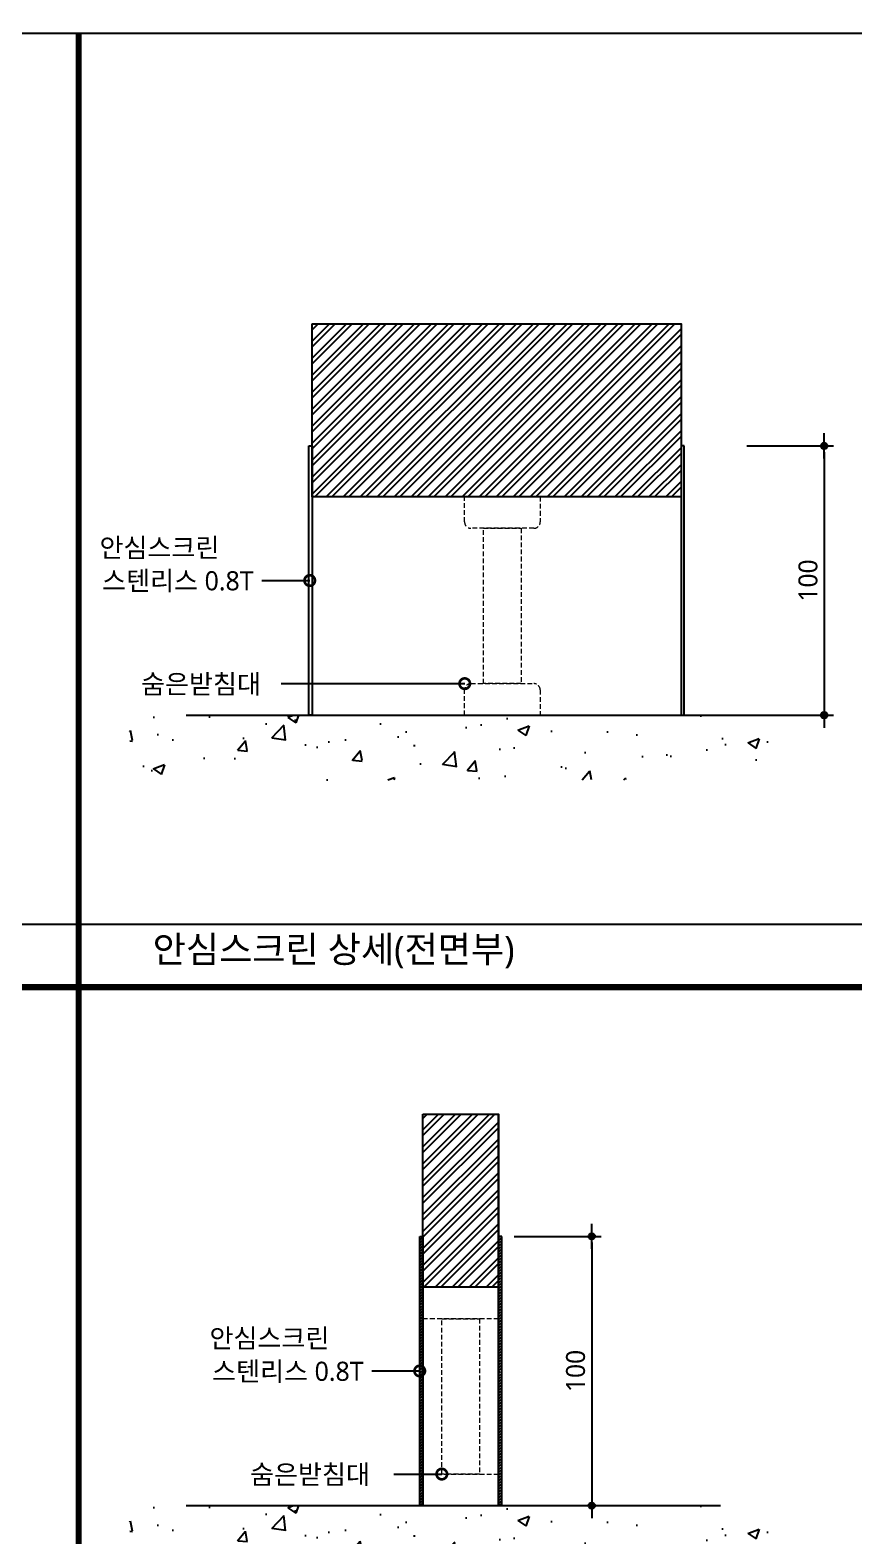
# Model space of a CAD drawing. Extents: x -256 to 8104, y -176 to 5714.
# Drawn here: x 4488 to 5795, y 3153 to 5543 of the extents above; entities that cross this region are included whole.
import ezdxf
from ezdxf.enums import TextEntityAlignment as Align

# ---------------------------------------------------------------- set-up
doc = ezdxf.new("R2010")
doc.units = 0
doc.header["$LTSCALE"] = 30
doc.linetypes.add('HIDDEN', pattern=[0.375, 0.25, -0.125])
doc.layers.get('0').update_dxf_attribs({"linetype": 'CONTINUOUS'})
doc.layers.get('DEFPOINTS').update_dxf_attribs({"linetype": 'CONTINUOUS'})
for name, color, linetype in [('DIM', 7, 'CONTINUOUS'), ('HAT', 8, 'CONTINUOUS'), ('HID', 9, 'HIDDEN'), ('TIT', 3, 'CONTINUOUS'), ('문자', 3, 'CONTINUOUS'), ('치수', 1, 'CONTINUOUS'), ('판넬', 2, 'CONTINUOUS'), ('해치', 8, 'CONTINUOUS')]:
    doc.layers.add(name, color=color, linetype=linetype)
doc.styles.add('돋움', font='malgun.ttf')
doc.dimstyles.new('10', dxfattribs={"dimscale": 10, "dimtxt": 3, "dimasz": 1, "dimexe": 1.5, "dimexo": 2, "dimgap": 1, "dimtad": 1, "dimdec": 0, "dimlunit": 6, "dimtxsty": '돋움', "dimblk": 'DIMDOT', "dimcen": -1, "dimdle": 1.5, "dimclrt": 3, "dimazin": 3, "dimtfac": 1, "dimtdec": 0, "dimtix": 1, "dimtmove": 2, "dimatfit": 3, "dimldrblk": 'DIMDOT', "dimarcsym": 0})

# ---------------------------------------------------------------- blocks, each defined once
blk = doc.blocks.new('DIMDOT')
at = {"linetype": 'Continuous'}
blk.add_line((-2, 0), (2, 0), dxfattribs=at)
for radius in [0.5, 0.25]:
    blk.add_circle((0, 0), radius, dxfattribs=at)
blk = doc.blocks.new('*D365')
at = {"layer": 'DEFPOINTS', "color": 0}
for p in [(163557.7, 3804.2), (163557.7, 3376.7), (163700.6, 3376.7)]:
    blk.add_point(p, dxfattribs=at)
at = {"layer": 'DIM', "color": 0, "lineweight": -2, "ltscale": 10}
for p, q in [((163577.7, 3804.2), (163715.6, 3804.2)), ((163700.6, 3794.2), (163700.6, 3386.7)), ((163577.7, 3376.7), (163715.6, 3376.7))]:
    blk.add_line(p, q, dxfattribs=at)
at = {"layer": 'DIM', "color": 0, "lineweight": -2, "xscale": 10, "yscale": 10, "zscale": 10}
for p, rotation in [((163700.6, 3804.2), 90), ((163700.6, 3376.7), 270)]:
    blk.add_blockref('DIMDOT', p, dxfattribs=dict(at, rotation=rotation))
at = {"layer": 'DIM', "color": 3, "insert": (163675, 3590.5), "char_height": 30, "attachment_point": 5, "rotation": 90, "style": '돋움'}
blk.add_mtext('100', dxfattribs=at)
blk = doc.blocks.new('_DOTSMALL')
at = {"color": 0, "linetype": 'ByBlock', "const_width": 0.5}
blk.add_lwpolyline([(-0.0625, 0, 1), (0.0625, 0, 1)], format="xyb", close=True, dxfattribs=at)
blk = doc.blocks.new('A$C63EC304E')
at = {"layer": '치수', "color": 1, "xscale": 2.5, "yscale": 2.5, "zscale": 2.5, "rotation": 234.3098741996962}
blk.add_blockref('_DOTSMALL', (0.31, 0.31), dxfattribs=at)
blk = doc.blocks.new('A$C2BC9653E')
at = {"layer": '치수', "xscale": 0.3333333333333333, "yscale": 0.3333333333333333, "zscale": 0.3333333333333333}
blk.add_blockref('A$C63EC304E', (0, 0), dxfattribs=at)
blk = doc.blocks.new('A$C7FC71301')
at = {"layer": '치수', "rotation": 180}
blk.add_blockref('A$C2BC9653E', (0.208, 0.208), dxfattribs=at)
blk = doc.blocks.new('A$C4A20372B')
at = {"layer": '치수'}
blk.add_blockref('A$C7FC71301', (0, 0), dxfattribs=at)
blk = doc.blocks.new('A$C566469F5')
at = {"layer": '치수'}
blk.add_blockref('A$C4A20372B', (0, 0), dxfattribs=at)
blk = doc.blocks.new('A$C7E317CD4')
at = {"layer": '해치', "xscale": 2, "yscale": 2, "zscale": 2}
blk.add_blockref('A$C566469F5', (0, 0), dxfattribs=at)
blk = doc.blocks.new('A$C601D7F27')
at = {"layer": '치수'}
blk.add_blockref('A$C7E317CD4', (0, 0), dxfattribs=at)
blk = doc.blocks.new('A$C38802C08')
at = {"layer": '치수'}
blk.add_blockref('A$C601D7F27', (0, 0), dxfattribs=at)
blk = doc.blocks.new('*D366')
at = {"layer": 'DEFPOINTS', "color": 0}
for p in [(163926.4, 5059.1), (163926.4, 4631.7), (164069.3, 4631.7)]:
    blk.add_point(p, dxfattribs=at)
at = {"layer": 'DIM', "color": 0, "lineweight": -2, "ltscale": 10}
for p, q in [((163946.4, 5059.1), (164084.3, 5059.1)), ((164069.3, 5049.1), (164069.3, 4641.7)), ((163946.4, 4631.7), (164084.3, 4631.7))]:
    blk.add_line(p, q, dxfattribs=at)
at = {"layer": 'DIM', "color": 0, "lineweight": -2, "xscale": 10, "yscale": 10, "zscale": 10}
for p, rotation in [((164069.3, 5059.1), 90), ((164069.3, 4631.7), 270)]:
    blk.add_blockref('DIMDOT', p, dxfattribs=dict(at, rotation=rotation))
at = {"layer": 'DIM', "color": 3, "insert": (164043.7, 4845.4), "char_height": 30, "attachment_point": 5, "rotation": 90, "style": '돋움'}
blk.add_mtext('100', dxfattribs=at)
blk = doc.blocks.new('AURA_16', base_point=(158321.5, 175.8))
h = blk.add_hatch()
h.set_pattern_fill('ANSI31', color=2, style=0)
h.set_pattern_definition([(45, (161538.1663, 1839.9894), (-2.245064, 2.245064), [])])
h.paths.add_polyline_path([(163432.7, 3804.2), (163427.7, 3804.2), (163427.7, 3592.5, -1), (163427.7, 3588.4), (163427.7, 3376.7), (163432.7, 3376.7)])
h.paths.add_polyline_path([(163557.7, 3588.4, -1), (163557.7, 3592.5), (163557.7, 3804.2), (163552.7, 3804.2), (163552.7, 3376.7), (163557.7, 3376.7)])
at = {"layer": 'HAT'}
h = blk.add_hatch(dxfattribs=at)
h.set_pattern_fill('ANSI32', color=256, scale=2, style=0)
h.set_pattern_definition([(45, (150000, 0), (-13.470384, 13.470384), []), (45, (150008.98, 0), (-13.470384, 13.470384), [])])
h.paths.add_polyline_path([(163256.9, 5252.9), (163842.3, 5252.9), (163842.3, 4978.3), (163256.9, 4978.3)])
h = blk.add_hatch(dxfattribs=at)
h.set_pattern_fill('ANSI32', color=256, scale=2, style=0)
h.set_pattern_definition([(45, (158351.317, 0), (-13.470384, 13.470384), []), (45, (158360.298, 0), (-13.470384, 13.470384), [])])
h.paths.add_polyline_path([(163552.7, 3998), (163432.7, 3998), (163432.7, 3723.4), (163552.7, 3723.4), (163552.7, 3804.2)])
at = {"layer": '해치'}
h = blk.add_hatch(dxfattribs=at)
h.set_pattern_fill('AR-CONC', color=256, style=0)
h.set_pattern_definition([(50, (161538.17, 3094.9), (182.185, -15.939), [19.05, -209.55]), (355, (161538.17, 3094.9), (-35.243, 191.057), [15.24, -167.64]), (100.451, (161553.35, 3093.58), (146.943, 175.117), [16.19, -178.09]), (46.184, (161538.17, 3145.7), (271.079, -42.042), [28.575, -314.325]), (96.636, (161560.76, 3142.2), (237.404, 247.426), [24.285, -267.135]), (351.184, (161538.17, 3145.7), (237.405, 247.425), [22.86, -251.46]), (21, (161563.57, 3133), (151.615, -102.2655), [19.05, -209.55]), (326, (161563.57, 3133), (61.802, 184.188), [15.24, -167.64]), (71.4514, (161576.2, 3124.48), (213.416, 81.923), [16.19, -178.09]), (37.5, (161538.166, 3094.907), (3.0886, 84.555), [0, -165.608, 0, -170.18, 0, -168.275]), (7.5, (161538.17, 3094.91), (66.8197, 100.1806), [0, -97.028, 0, -161.798, 0, -64.135]), (327.5, (161481.524, 3094.91), (135.5906, -5.7287), [0, -63.5, 0, -198.12, 0, -262.89]), (317.5, (161456.12, 3094.91), (148.129, 25.4265), [0, -82.55, 0, -131.572, 0, -186.69])])
h.paths.add_polyline_path([(164017.7, 4528.7), (164017.7, 4631.7), (162967.6, 4631.7), (162967.6, 4528.7)])
h = blk.add_hatch(dxfattribs=at)
h.set_pattern_fill('AR-CONC', color=256, style=0)
h.set_pattern_definition([(50, (161538.17, 1839.99), (182.185, -15.939), [19.05, -209.55]), (355, (161538.17, 1839.99), (-35.243, 191.057), [15.24, -167.64]), (100.451, (161553.35, 1838.66), (146.943, 175.117), [16.19, -178.09]), (46.184, (161538.17, 1890.8), (271.079, -42.042), [28.575, -314.325]), (96.636, (161560.76, 1887.29), (237.404, 247.426), [24.285, -267.135]), (351.184, (161538.17, 1890.8), (237.405, 247.425), [22.86, -251.46]), (21, (161563.57, 1878.09), (151.615, -102.2655), [19.05, -209.55]), (326, (161563.57, 1878.09), (61.802, 184.188), [15.24, -167.64]), (71.4514, (161576.2, 1869.57), (213.416, 81.923), [16.19, -178.09]), (37.5, (161538.166, 1839.99), (3.0886, 84.555), [0, -165.608, 0, -170.18, 0, -168.275]), (7.5, (161538.17, 1839.99), (66.8197, 100.1806), [0, -97.028, 0, -161.798, 0, -64.135]), (327.5, (161481.524, 1839.99), (135.5906, -5.7287), [0, -63.5, 0, -198.12, 0, -262.89]), (317.5, (161456.12, 1839.99), (148.129, 25.4265), [0, -82.55, 0, -131.572, 0, -186.69])])
h.paths.add_polyline_path([(164017.7, 3273.7), (164017.7, 3376.7), (162967.6, 3376.7), (162967.6, 3273.7)])
at = {"color": 2}
for p, q in [((163056.9, 4631.7), (163946.4, 4631.7)), ((163056.9, 3376.7), (163904.6, 3376.7))]:
    blk.add_line(p, q, dxfattribs=at)
at = {"color": 8}
blk.add_line((160805.6, 4299.9), (164153.5, 4299.9), dxfattribs=at)
at = {"color": 2}
for points in [[(158320.8, 5714.2), (165573.1, 5714.2), (165573.1, 175.8), (158320.8, 175.8)], [(158320.8, 5714.2), (165573.1, 5714.2), (165573.1, 175.8), (158320.8, 175.8)], [(158320.8, 5714.2), (166302.7, 5714.2), (166302.7, 175.8), (158320.8, 175.8)], [(163251.9, 5059.1), (163256.9, 5059.1), (163256.9, 4631.7), (163251.9, 4631.7)], [(163847.3, 5059.1), (163842.3, 5059.1), (163842.3, 4631.7), (163847.3, 4631.7)], [(163427.7, 3804.2), (163432.7, 3804.2), (163432.7, 3376.7), (163427.7, 3376.7)], [(163557.7, 3804.2), (163552.7, 3804.2), (163552.7, 3376.7), (163557.7, 3376.7)]]:
    blk.add_lwpolyline(points, close=True, dxfattribs=at)
at = {"color": 8, "const_width": 10}
for points in [[(162886.6, 2945), (162886.6, 5714.2)], [(160805.6, 4199.9), (164153.5, 4199.9)]]:
    blk.add_lwpolyline(points, dxfattribs=at)
at = {"layer": 'HID', "lineweight": 15}
for points in [[(163498.8, 4978.3), (163618.8, 4978.3), (163618.8, 4938.3, -0.414214), (163608.8, 4928.3), (163508.8, 4928.3, -0.414214), (163498.8, 4938.3)], [(163508.8, 4681.7), (163608.8, 4681.7, -0.414214), (163618.8, 4671.7), (163618.8, 4631.7), (163498.8, 4631.7), (163498.8, 4671.7, -0.414214)]]:
    blk.add_lwpolyline(points, format="xyb", close=True, dxfattribs=at)
for points in [[(163528.8, 4928.3), (163588.8, 4928.3), (163588.8, 4681.7), (163528.8, 4681.7)], [(163432.7, 3723.4), (163552.7, 3723.4), (163552.7, 3673.4), (163432.7, 3673.4)], [(163462.7, 3673.4), (163522.7, 3673.4), (163522.7, 3426.7), (163462.7, 3426.7)], [(163432.7, 3426.7), (163552.7, 3426.7), (163552.7, 3376.7), (163432.7, 3376.7)]]:
    blk.add_lwpolyline(points, close=True, dxfattribs=at)
at = {"layer": '치수'}
for p, q in [((163177.1, 4845.4), (163253.1, 4845.4)), ((163207.7, 4681.7), (163499.1, 4681.7)), ((163351.6, 3590.5), (163427.7, 3590.5)), ((163386.6, 3426.7), (163462.7, 3426.7))]:
    blk.add_line(p, q, dxfattribs=at)
at = {"layer": '판넬', "color": 1}
for p, q in [((163432.7, 3376.7), (163432.7, 3998)), ((163552.7, 3376.7), (163552.7, 3998))]:
    blk.add_line(p, q, dxfattribs=at)
for points in [[(163256.9, 5252.9), (163842.3, 5252.9), (163842.3, 4978.3), (163256.9, 4978.3)], [(163432.7, 3998), (163552.7, 3998), (163552.7, 3723.4), (163432.7, 3723.4)]]:
    blk.add_lwpolyline(points, close=True, dxfattribs=at)
at = {"layer": '해치', "xscale": 20, "yscale": 20, "zscale": 20}
for p in [(163249, 4841.2), (163494.9, 4677.5), (163423.5, 3586.3), (163458.5, 3422.6)]:
    blk.add_blockref('A$C38802C08', p, dxfattribs=at)
at = {"layer": 'TIT', "style": '돋움'}
blk.add_text('안심스크린 상세(전면부)', height=42, dxfattribs=at).set_placement((163578.1, 4239), align=Align.RIGHT)
at = {"layer": '문자', "style": '돋움'}
for s, p in [('안심스크린', (163014.8, 4898.1)), ('스텐리스 0.8T', (163044, 4845.3)), ('숨은받침대', (163080.6, 4681.5)), ('안심스크린', (163189.3, 3643.1)), ('스텐리스 0.8T', (163218.5, 3590.3)), ('숨은받침대', (163253.5, 3426.6))]:
    blk.add_text(s, height=30.34, dxfattribs=at).set_placement(p, align=Align.MIDDLE)
at = {"layer": 'DIM', "ltscale": 10}
for base, p1, p2, picture, middle in [((164069.3, 4631.7), (163926.4, 5059.1), (163926.4, 4631.7), '*D366', (164043.7, 4845.4)), ((163700.6, 3376.7), (163557.7, 3804.2), (163557.7, 3376.7), '*D365', (163675, 3590.5))]:
    dim = blk.add_linear_dim(base=base, p1=p1, p2=p2, angle=90, text='100', dimstyle='10', dxfattribs=at)
    dim.commit()
    dim.dimension.update_dxf_attribs({"geometry": picture, "text_midpoint": middle})

msp = doc.modelspace()

# ---------------------------------------------------------------- block references
msp.add_blockref('AURA_16', (0, 0))

doc.saveas('drawing.dxf')
